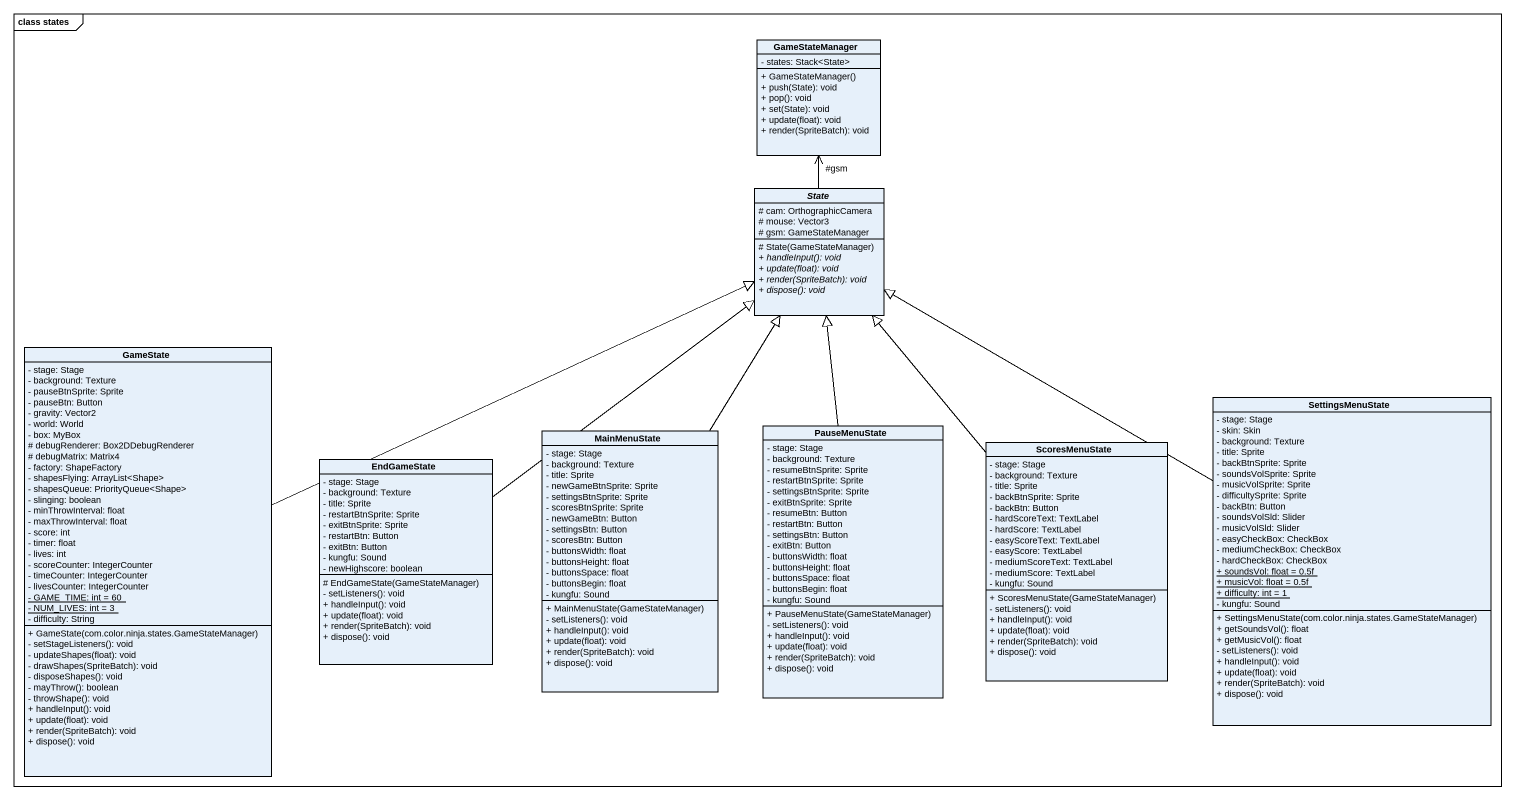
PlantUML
@startuml
mainframe class states
hide circle
hide empty members
skinparam classAttributeIconSize 0
class GameStateManager {
  - states: Stack<State>
  + GameStateManager()
  + push(State): void
  + pop(): void
  + set(State): void
  + update(float): void
  + render(SpriteBatch): void
}
abstract class "State" as State_ {
  # cam: OrthographicCamera
  # mouse: Vector3
  # gsm: GameStateManager
  # State(GameStateManager)
  {abstract} + handleInput(): void
  {abstract} + update(float): void
  {abstract} + render(SpriteBatch): void
  {abstract} + dispose(): void
}
class GameState {
  - stage: Stage
  - background: Texture
  - pauseBtnSprite: Sprite
  - pauseBtn: Button
  - gravity: Vector2
  - world: World
  - box: MyBox
  # debugRenderer: Box2DDebugRenderer
  # debugMatrix: Matrix4
  - factory: ShapeFactory
  - shapesFlying: ArrayList<Shape>
  - shapesQueue: PriorityQueue<Shape>
  - slinging: boolean
  - minThrowInterval: float
  - maxThrowInterval: float
  - score: int
  - timer: float
  - lives: int
  - scoreCounter: IntegerCounter
  - timeCounter: IntegerCounter
  - livesCounter: IntegerCounter
  {static} - GAME_TIME: int = 60
  {static} - NUM_LIVES: int = 3
  - difficulty: String
  + GameState(com.color.ninja.states.GameStateManager)
  - setStageListeners(): void
  - updateShapes(float): void
  - drawShapes(SpriteBatch): void
  - disposeShapes(): void
  - mayThrow(): boolean
  - throwShape(): void
  + handleInput(): void
  + update(float): void
  + render(SpriteBatch): void
  + dispose(): void
}
class SettingsMenuState {
  - stage: Stage
  - skin: Skin
  - background: Texture
  - title: Sprite
  - backBtnSprite: Sprite
  - soundsVolSprite: Sprite
  - musicVolSprite: Sprite
  - difficultySprite: Sprite
  - backBtn: Button
  - soundsVolSld: Slider
  - musicVolSld: Slider
  - easyCheckBox: CheckBox
  - mediumCheckBox: CheckBox
  - hardCheckBox: CheckBox
  {static} + soundsVol: float = 0.5f
  {static} + musicVol: float = 0.5f
  {static} + difficulty: int = 1
  - kungfu: Sound
  + SettingsMenuState(com.color.ninja.states.GameStateManager)
  + getSoundsVol(): float
  + getMusicVol(): float
  - setListeners(): void
  + handleInput(): void
  + update(float): void
  + render(SpriteBatch): void
  + dispose(): void
}
class MainMenuState {
  - stage: Stage
  - background: Texture
  - title: Sprite
  - newGameBtnSprite: Sprite
  - settingsBtnSprite: Sprite
  - scoresBtnSprite: Sprite
  - newGameBtn: Button
  - settingsBtn: Button
  - scoresBtn: Button
  - buttonsWidth: float
  - buttonsHeight: float
  - buttonsSpace: float
  - buttonsBegin: float
  - kungfu: Sound
  + MainMenuState(GameStateManager)
  - setListeners(): void
  + handleInput(): void
  + update(float): void
  + render(SpriteBatch): void
  + dispose(): void
}
class PauseMenuState {
  - stage: Stage
  - background: Texture
  - resumeBtnSprite: Sprite
  - restartBtnSprite: Sprite
  - settingsBtnSprite: Sprite
  - exitBtnSprite: Sprite
  - resumeBtn: Button
  - restartBtn: Button
  - settingsBtn: Button
  - exitBtn: Button
  - buttonsWidth: float
  - buttonsHeight: float
  - buttonsSpace: float
  - buttonsBegin: float
  - kungfu: Sound
  + PauseMenuState(GameStateManager)
  - setListeners(): void
  + handleInput(): void
  + update(float): void
  + render(SpriteBatch): void
  + dispose(): void
}
class ScoresMenuState {
  - stage: Stage
  - background: Texture
  - title: Sprite
  - backBtnSprite: Sprite
  - backBtn: Button
  - hardScoreText: TextLabel
  - hardScore: TextLabel
  - easyScoreText: TextLabel
  - easyScore: TextLabel
  - mediumScoreText: TextLabel
  - mediumScore: TextLabel
  - kungfu: Sound
  + ScoresMenuState(GameStateManager)
  - setListeners(): void
  + handleInput(): void
  + update(float): void
  + render(SpriteBatch): void
  + dispose(): void
}
class EndGameState {
  - stage: Stage
  - background: Texture
  - title: Sprite
  - restartBtnSprite: Sprite
  - exitBtnSprite: Sprite
  - restartBtn: Button
  - exitBtn: Button
  - kungfu: Sound
  - newHighscore: boolean
  # EndGameState(GameStateManager)
  - setListeners(): void
  + handleInput(): void
  + update(float): void
  + render(SpriteBatch): void
  + dispose(): void
}
State_ -up-> "#gsm" GameStateManager
GameState -right-|> State_
SettingsMenuState -left-|> State_
MainMenuState -up-|> State_
PauseMenuState -up-|> State_
ScoresMenuState -up-|> State_
EndGameState -up-|> State_
@enduml
